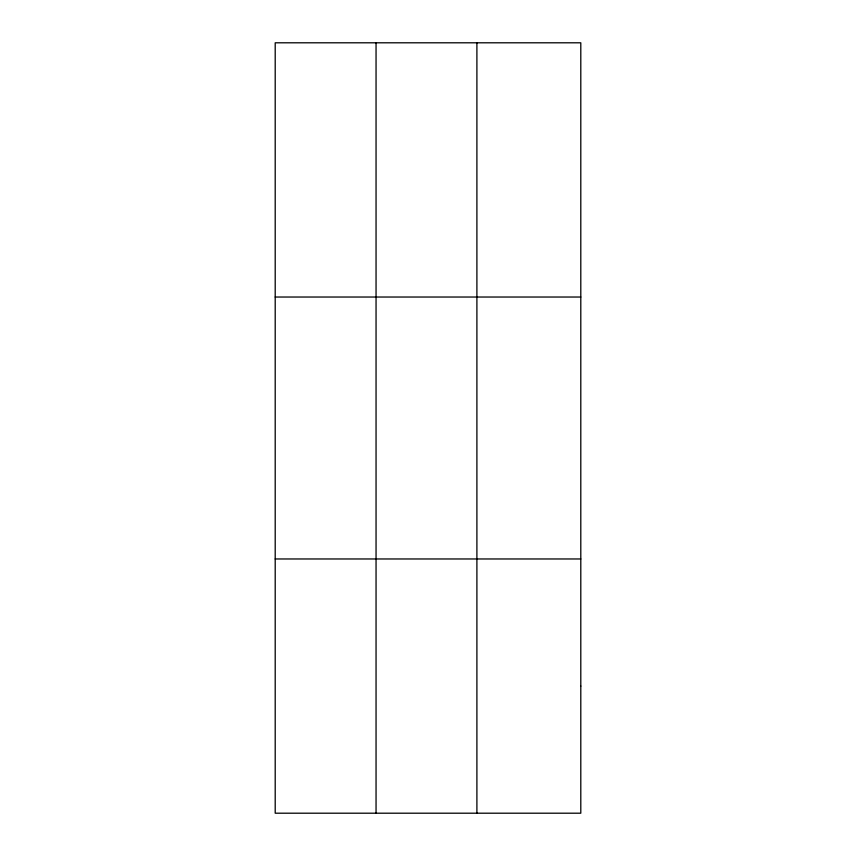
<?xml version="1.0" encoding="UTF-8"?>
<svg xmlns="http://www.w3.org/2000/svg" width="856" height="856" viewBox="0 0 856 856"><rect width="100%" height="100%" fill="white"/><g stroke="black" fill="none" stroke-linecap="round" stroke-linejoin="round"><path stroke-width="1.28" d="M376.052 42.8L376.052 813.2M476.899 42.8L476.899 813.2M275.204 297.032L580.796 297.032M275.204 558.968L580.796 558.968M580.796 686.084L580.796 813.2L275.204 813.2L275.204 42.8L580.796 42.8L580.796 686.084"/></g></svg>
